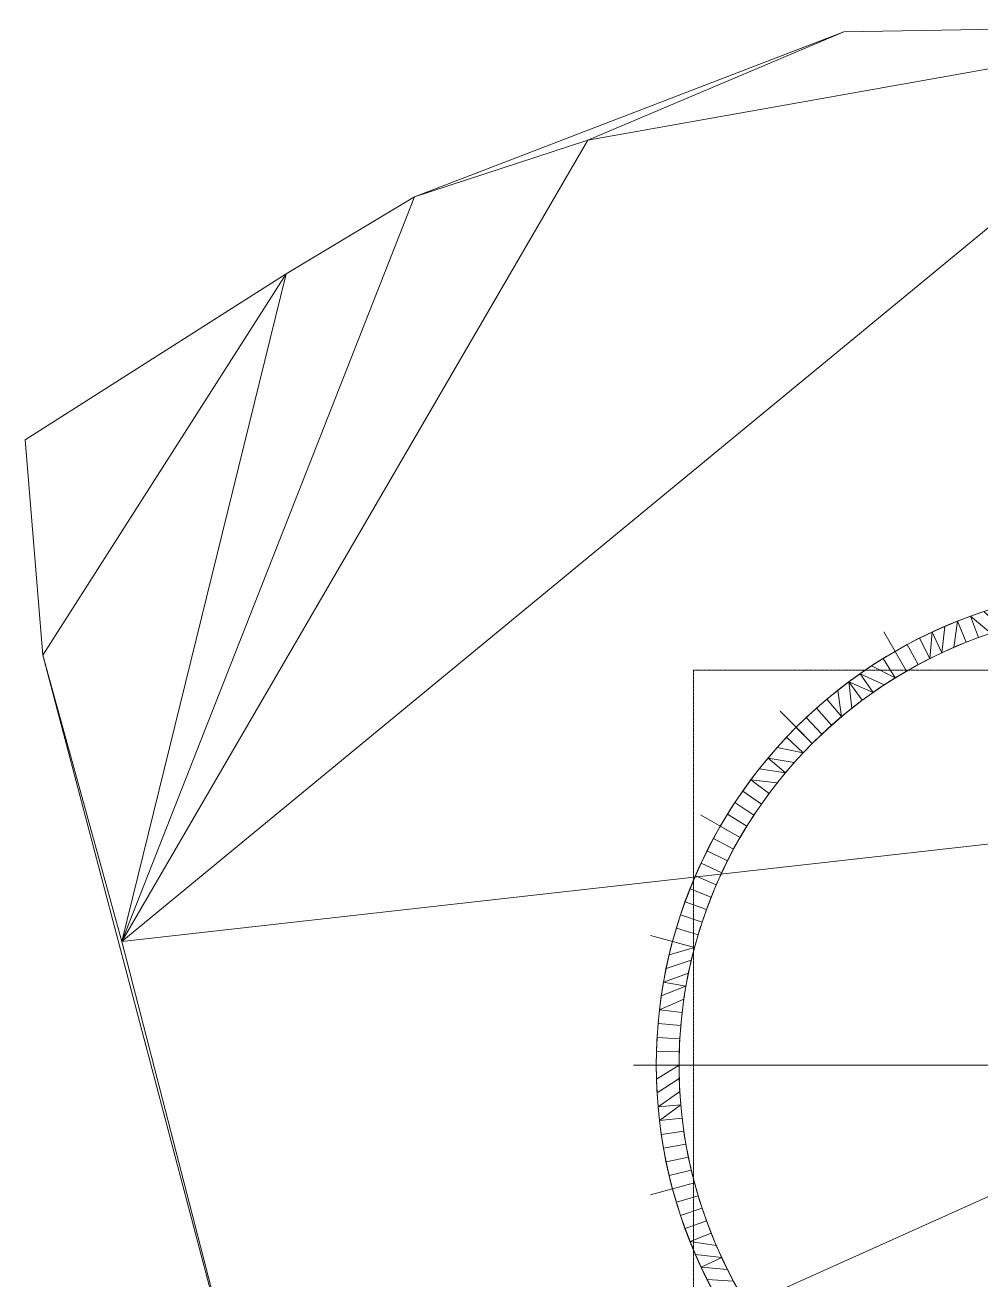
# Model space of a CAD drawing. Header units: inches. Extents: x -2369 to 1860, y -2231 to 2192.
# Drawn here: x -2369 to -434, y -348 to 2192 of the extents above; entities that cross this region are included whole.
import ezdxf

# ---------------------------------------------------------------- set-up
doc = ezdxf.new("R2010")
doc.units = ezdxf.units.IN
doc.header["$MEASUREMENT"] = 0
doc.linetypes.add('Grid Line 1_2_', pattern=[0.875, 0.5, -0.125, 0.125, -0.125])
doc.layers.add('A-FLOR-LEVL', color=51, linetype='Continuous', lineweight=9)
doc.layers.add('C-TOPO', color=7, linetype='Continuous', lineweight=9)

msp = doc.modelspace()

# ---------------------------------------------------------------- linework, layer by layer
at = {"color": 252, "lineweight": 9}
for p, q in [((-438.6, 952.2), (-454.4, 995.5)), ((-584.2, 884.4), (-630.2, 964.1)), ((-512.9, 921.5), (-532.4, 963.2)), ((-651.9, 841.2), (-678.4, 878.9)), ((-715.7, 792.3), (-745.3, 827.5)), ((-774.9, 738), (-840.1, 803.1)), ((-829.2, 678.7), (-864.5, 708.3)), ((-878.1, 615), (-915.9, 641.4)), ((-921.3, 547.2), (-1001.1, 593.3)), ((-958.4, 475.9), (-1000.2, 495.4)), ((-989.2, 401.7), (-1032.5, 417.4)), ((-1013.3, 325), (-1102.3, 348.9)), ((-1030.7, 246.6), (-1076.1, 254.6)), ((-1041.2, 166.9), (-1087.1, 170.9)), ((889.6, 86.6), (-1136.8, 86.6)), ((-1044.7, 86.6), (-1136.8, 86.6)), ((-1041.2, 6.4), (-1087.1, 2.4)), ((-1030.7, -73.3), (-1076.1, -81.3)), ((-1013.3, -151.8), (-1102.3, -175.6)), ((-989.2, -228.4), (-1032.5, -244.1)), ((-958.4, -302.6), (-1000.2, -322.1))]:
    msp.add_line(p, q, dxfattribs=at)
msp.add_circle((-123.6, 86.6), 967.2, dxfattribs=at)
at = {"color": 27, "lineweight": 9}
msp.add_circle((-123.6, 86.6), 921.1, dxfattribs=at)
at = {"layer": 'A-FLOR-LEVL', "linetype": 'Grid Line 1_2_'}
for p, q in [((-1015.3, 886.1), (-1015.3, -755.4)), ((918.4, 886.1), (-1015.3, 886.1)), ((-1015.3, 886.1, 36), (-1015.3, -755.4, 36)), ((918.4, 886.1, 36), (-1015.3, 886.1, 36)), ((918.4, 886.1, 48), (-1015.3, 886.1, 48)), ((-1015.3, 886.1, 48), (-1015.3, -782.3, 48)), ((918.4, 886.1, 52), (-1015.3, 886.1, 52)), ((-1015.3, 886.1, 52), (-1015.3, -782.3, 52)), ((918.4, 886.1, 112), (-1015.3, 886.1, 112)), ((-1015.3, 886.1, 112), (-1015.3, -782.3, 112)), ((918.4, 886.1, 136), (-1015.3, 886.1, 136)), ((-1015.3, 886.1, 136), (-1015.3, -818.1, 136)), ((918.4, 886.1, 172), (-1015.3, 886.1, 172)), ((-1015.3, 886.1, 172), (-1015.3, -842.2, 172)), ((918.4, 886.1, 177), (-1015.3, 886.1, 177)), ((-1015.3, 886.1, 177), (-1015.3, -842.2, 177)), ((918.4, 886.1, 181), (-1015.3, 886.1, 181)), ((-1015.3, 886.1, 181), (-1015.3, -937.4, 181)), ((918.4, 886.1, 217), (-1015.3, 886.1, 217)), ((-1015.3, 886.1, 217), (-1015.3, -937.4, 217)), ((918.4, 886.1, 265), (-1015.3, 886.1, 265)), ((-1015.3, 886.1, 265), (-1015.3, -968.6, 265)), ((918.4, 886.1, 301), (-1015.3, 886.1, 301)), ((-1015.3, 886.1, 301), (-1015.3, -987.4, 301)), ((918.4, 886.1, 306), (-1015.3, 886.1, 306)), ((-1015.3, 886.1, 306), (-1015.3, -867, 306)), ((918.4, 886.1, 348), (-1015.3, 886.1, 348)), ((-1015.3, 886.1, 348), (-1015.3, -867, 348))]:
    msp.add_line(p, q, dxfattribs=at)

# ---------------------------------------------------------------- meshes
at = {"color": 8, "lineweight": 9}
mesh = msp.add_polyface(dxfattribs=at)
corners = [(-362, 976.4), (-373.9, 1020.9), (-401, 1013.2), (-427.8, 1004.7), (-454.4, 995.5), (-480.7, 985.5), (-506.7, 974.7), (-532.4, 963.2), (-557.7, 950.9), (-582.6, 938), (-607.2, 924.2), (-584.2, 884.4), (-560.8, 897.4), (-537, 909.8), (-512.9, 921.5), (-488.4, 932.4), (-463.7, 942.7), (-438.6, 952.2), (-413.3, 961), (-387.8, 969.1)]
mesh.append_faces([[corners[k] for k in face] for face in [(16, 5, 15)]], dxfattribs={"vtx0": -1, "vtx1": -1, "color": 8})
mesh.append_faces([[corners[k] for k in face] for face in [(7, 13, 14, 6), (15, 5, 6, 14), (5, 16, 17, 4)]], dxfattribs={"vtx0": -1, "vtx2": -1, "color": 8})
mesh.append_faces([[corners[k] for k in face] for face in [(7, 8, 13), (17, 18, 4)]], dxfattribs={"vtx1": -1, "vtx2": -1, "color": 8})
mesh.append_faces([[corners[k] for k in face] for face in [(12, 13, 8, 9), (19, 0, 2, 3), (18, 19, 3, 4)]], dxfattribs={"vtx1": -1, "vtx3": -1, "color": 8})
mesh.append_faces([[corners[k] for k in face] for face in [(0, 1, 2)]], dxfattribs={"vtx2": -1, "color": 8})
mesh.append_faces([[corners[k] for k in face] for face in [(9, 10, 11, 12)]], dxfattribs={"vtx3": -1, "color": 8})
at = {"lineweight": 9, "transparency": 33554560}
mesh = msp.add_polyface(dxfattribs=at)
corners = [(-584.2, 884.4), (-607.2, 924.2), (-631.4, 909.8), (-655.1, 894.7), (-678.4, 878.9), (-701.2, 862.4), (-723.5, 845.3), (-745.3, 827.5), (-766.6, 809.1), (-787.3, 790.1), (-807.5, 770.5), (-774.9, 738), (-755.7, 756.6), (-736, 774.7), (-715.7, 792.3), (-694.9, 809.2), (-673.7, 825.5), (-651.9, 841.2), (-629.8, 856.2), (-607.2, 870.6)]
mesh.append_faces([[corners[k] for k in face] for face in [(17, 5, 16), (16, 5, 15)]], dxfattribs={"vtx0": -1, "vtx1": -1})
mesh.append_faces([[corners[k] for k in face] for face in [(15, 5, 6, 14), (14, 6, 7)]], dxfattribs={"vtx0": -1, "vtx2": -1})
mesh.append_faces([[corners[k] for k in face] for face in [(2, 3, 19)]], dxfattribs={"vtx1": -1, "vtx2": -1})
mesh.append_faces([[corners[k] for k in face] for face in [(8, 9, 12, 13), (7, 8, 13, 14), (18, 19, 3, 4), (17, 18, 4, 5)]], dxfattribs={"vtx1": -1, "vtx3": -1})
mesh.append_faces([[corners[k] for k in face] for face in [(0, 1, 2, 19)]], dxfattribs={"vtx2": -1})
mesh.append_faces([[corners[k] for k in face] for face in [(9, 10, 11, 12)]], dxfattribs={"vtx3": -1})
at = {"color": 8, "lineweight": 9}
mesh = msp.add_polyface(dxfattribs=at)
corners = [(-774.9, 738), (-807.5, 770.5), (-827.1, 750.4), (-846.1, 729.6), (-864.5, 708.3), (-882.3, 686.5), (-899.4, 664.2), (-915.9, 641.4), (-931.7, 618.1), (-946.8, 594.4), (-961.2, 570.2), (-921.3, 547.2), (-907.6, 570.2), (-893.2, 592.8), (-878.1, 615), (-862.5, 636.7), (-846.1, 658), (-829.2, 678.7), (-811.7, 699), (-793.6, 718.8)]
mesh.append_faces([[corners[k] for k in face] for face in [(16, 6, 15)]], dxfattribs={"vtx0": -1, "vtx1": -1, "color": 8})
mesh.append_faces([[corners[k] for k in face] for face in [(2, 3, 19)]], dxfattribs={"vtx1": -1, "vtx2": -1, "color": 8})
mesh.append_faces([[corners[k] for k in face] for face in [(8, 9, 12, 13), (7, 8, 13, 14), (5, 6, 16, 17), (6, 7, 14, 15), (17, 18, 4, 5), (3, 4, 18, 19)]], dxfattribs={"vtx1": -1, "vtx3": -1, "color": 8})
mesh.append_faces([[corners[k] for k in face] for face in [(0, 1, 2, 19)]], dxfattribs={"vtx2": -1, "color": 8})
mesh.append_faces([[corners[k] for k in face] for face in [(9, 10, 11, 12)]], dxfattribs={"vtx3": -1, "color": 8})
at = {"lineweight": 9, "transparency": 33554560}
mesh = msp.add_polyface(dxfattribs=at)
corners = [(-921.3, 547.2), (-961.2, 570.2), (-974.9, 545.7), (-987.9, 520.7), (-1000.2, 495.4), (-1011.7, 469.7), (-1022.4, 443.7), (-1032.5, 417.4), (-1041.7, 390.9), (-1050.1, 364), (-1057.8, 337), (-1013.3, 325), (-1006, 350.8), (-998, 376.4), (-989.2, 401.7), (-979.6, 426.7), (-969.4, 451.5), (-958.4, 475.9), (-946.7, 500), (-934.4, 523.8)]
mesh.append_faces([[corners[k] for k in face] for face in [(16, 5, 6, 15), (17, 4, 5, 16), (18, 3, 4, 17), (19, 2, 3, 18)]], dxfattribs={"vtx0": -1, "vtx2": -1})
mesh.append_faces([[corners[k] for k in face] for face in [(8, 9, 12, 13), (7, 8, 13, 14), (6, 7, 14, 15)]], dxfattribs={"vtx1": -1, "vtx3": -1})
mesh.append_faces([[corners[k] for k in face] for face in [(0, 1, 2, 19)]], dxfattribs={"vtx2": -1})
mesh.append_faces([[corners[k] for k in face] for face in [(9, 10, 11, 12)]], dxfattribs={"vtx3": -1})
at = {"color": 8, "lineweight": 9}
mesh = msp.add_polyface(dxfattribs=at)
corners = [(-1013.3, 325), (-1057.8, 337), (-1064.7, 309.7), (-1070.8, 282.2), (-1076.1, 254.6), (-1080.6, 226.8), (-1084.2, 198.9), (-1087.1, 170.9), (-1089.1, 142.9), (-1090.4, 114.8), (-1090.8, 86.6), (-1044.7, 86.6), (-1044.3, 113.4), (-1043.2, 140.2), (-1041.2, 166.9), (-1038.5, 193.6), (-1035, 220.1), (-1030.7, 246.6), (-1025.7, 272.9), (-1019.9, 299.1)]
mesh.append_faces([[corners[k] for k in face] for face in [(1, 2, 0)]], dxfattribs={"vtx1": -1, "color": 8})
mesh.append_faces([[corners[k] for k in face] for face in [(15, 16, 6)]], dxfattribs={"vtx1": -1, "vtx2": -1, "color": 8})
mesh.append_faces([[corners[k] for k in face] for face in [(8, 9, 12, 13), (6, 7, 14, 15), (7, 8, 13, 14), (5, 6, 16, 17), (3, 4, 18, 19), (2, 3, 19, 0), (4, 5, 17, 18)]], dxfattribs={"vtx1": -1, "vtx3": -1, "color": 8})
mesh.append_faces([[corners[k] for k in face] for face in [(9, 10, 11, 12)]], dxfattribs={"vtx3": -1, "color": 8})
at = {"lineweight": 9, "transparency": 33554560}
mesh = msp.add_polyface(dxfattribs=at)
corners = [(-1044.7, 86.6), (-1090.8, 86.6), (-1090.4, 58.5), (-1089.1, 30.4), (-1087.1, 2.4), (-1084.2, -25.6), (-1080.6, -53.5), (-1076.1, -81.3), (-1070.8, -108.9), (-1064.7, -136.4), (-1057.8, -163.7), (-1013.3, -151.8), (-1019.9, -125.8), (-1025.7, -99.6), (-1030.7, -73.3), (-1035, -46.8), (-1038.5, -20.3), (-1041.2, 6.4), (-1043.2, 33.1), (-1044.3, 59.9)]
mesh.append_faces([[corners[k] for k in face] for face in [(16, 17, 5)]], dxfattribs={"vtx1": -1, "vtx2": -1})
mesh.append_faces([[corners[k] for k in face] for face in [(6, 7, 14, 15), (8, 9, 12, 13), (7, 8, 13, 14), (5, 6, 15, 16), (3, 4, 18, 19), (2, 3, 19, 0), (4, 5, 17, 18)]], dxfattribs={"vtx1": -1, "vtx3": -1})
mesh.append_faces([[corners[k] for k in face] for face in [(0, 1, 2)]], dxfattribs={"vtx2": -1})
mesh.append_faces([[corners[k] for k in face] for face in [(9, 10, 11, 12)]], dxfattribs={"vtx3": -1})
at = {"color": 8, "lineweight": 9}
mesh = msp.add_polyface(dxfattribs=at)
corners = [(-1013.3, -151.8), (-1057.8, -163.7), (-1050.1, -190.7), (-1041.7, -217.6), (-1032.5, -244.1), (-1022.4, -270.4), (-1011.7, -296.4), (-1000.2, -322.1), (-987.9, -347.4), (-974.9, -372.4), (-961.2, -396.9), (-921.3, -373.9), (-934.4, -350.5), (-946.7, -326.7), (-958.4, -302.6), (-969.4, -278.2), (-979.6, -253.4), (-989.2, -228.4), (-998, -203.1), (-1006, -177.5)]
mesh.append_faces([[corners[k] for k in face] for face in [(11, 9, 10)]], dxfattribs={"vtx0": -1, "color": 8})
mesh.append_faces([[corners[k] for k in face] for face in [(18, 3, 4, 17), (17, 4, 5, 16), (15, 5, 6, 14), (19, 2, 3, 18), (14, 6, 7, 13), (12, 8, 9, 11), (8, 12, 13, 7), (5, 15, 16)]], dxfattribs={"vtx0": -1, "vtx2": -1, "color": 8})
mesh.append_faces([[corners[k] for k in face] for face in [(0, 1, 2, 19)]], dxfattribs={"vtx2": -1, "color": 8})
at = {"layer": 'C-TOPO'}
mesh = msp.add_polyface(dxfattribs=at)
corners = [(1697.8, 772.5), (1603.3, -970.3), (709.6, -2231), (-600.5, -1829.4), (-1580.1, -1391.1), (-1717, -1068.5), (-1871.1, -832.4), (-2172.8, 336.8), (-2332.9, 916.3), (-2368.6, 1352.4), (-1840.1, 1688.6), (-1580.3, 1844.6), (-1229.2, 1958.9), (-711.1, 2178), (79.3, 2191.9), (1332.2, 1666.7), (1859.9, 1157.1)]
mesh.append_faces([[corners[k] for k in face] for face in [(12, 11, 7), (6, 7, 8), (6, 0, 7), (4, 5, 6), (5, 0, 6), (9, 8, 10), (10, 8, 7), (7, 11, 10), (5, 4, 3), (3, 2, 1), (1, 0, 3), (0, 1, 16), (14, 7, 0), (12, 13, 11), (13, 12, 14), (14, 12, 7), (0, 15, 14), (0, 16, 15), (0, 5, 3)]])

doc.saveas('drawing.dxf')
